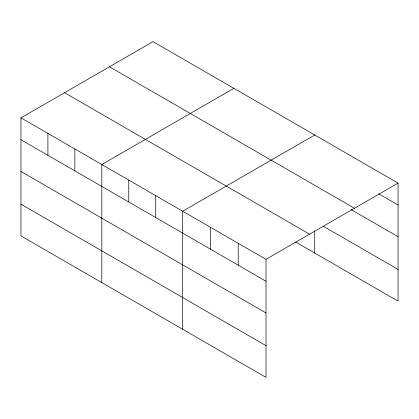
<?xml version="1.0" encoding="UTF-8"?>
<svg xmlns="http://www.w3.org/2000/svg" width="419" height="419" viewBox="0 0 419 419"><rect width="100%" height="100%" fill="white"/><g stroke="black" fill="none" stroke-linecap="round" stroke-linejoin="round"><path stroke-width="0.63" d="M20.95 117.865L265.997 259.34L265.997 377.378L20.95 235.897L20.95 117.865L153.003 41.622L398.05 183.103L398.05 301.135L295.641 242.009M233.87 88.309L101.817 164.552L101.817 282.584M314.732 134.997L182.679 211.239L182.679 329.276M265.997 259.34L398.05 183.103M378.781 193.861L398.05 204.985M109.427 66.783L354.474 208.259M351.007 209.558L398.05 236.714M323.238 226.213L398.05 269.407M64.526 92.704L309.573 234.179M20.95 139.752L265.997 281.228M20.95 171.481L265.997 312.956M20.95 204.168L265.997 345.649M314.732 231.016L314.732 253.034M238.222 243.308L238.222 265.19M210.453 227.271L210.453 249.158M155.727 195.678L155.727 217.561M128.769 180.112L128.769 202M74.86 148.991L74.86 170.873M47.907 133.425L47.907 155.313"/></g></svg>
